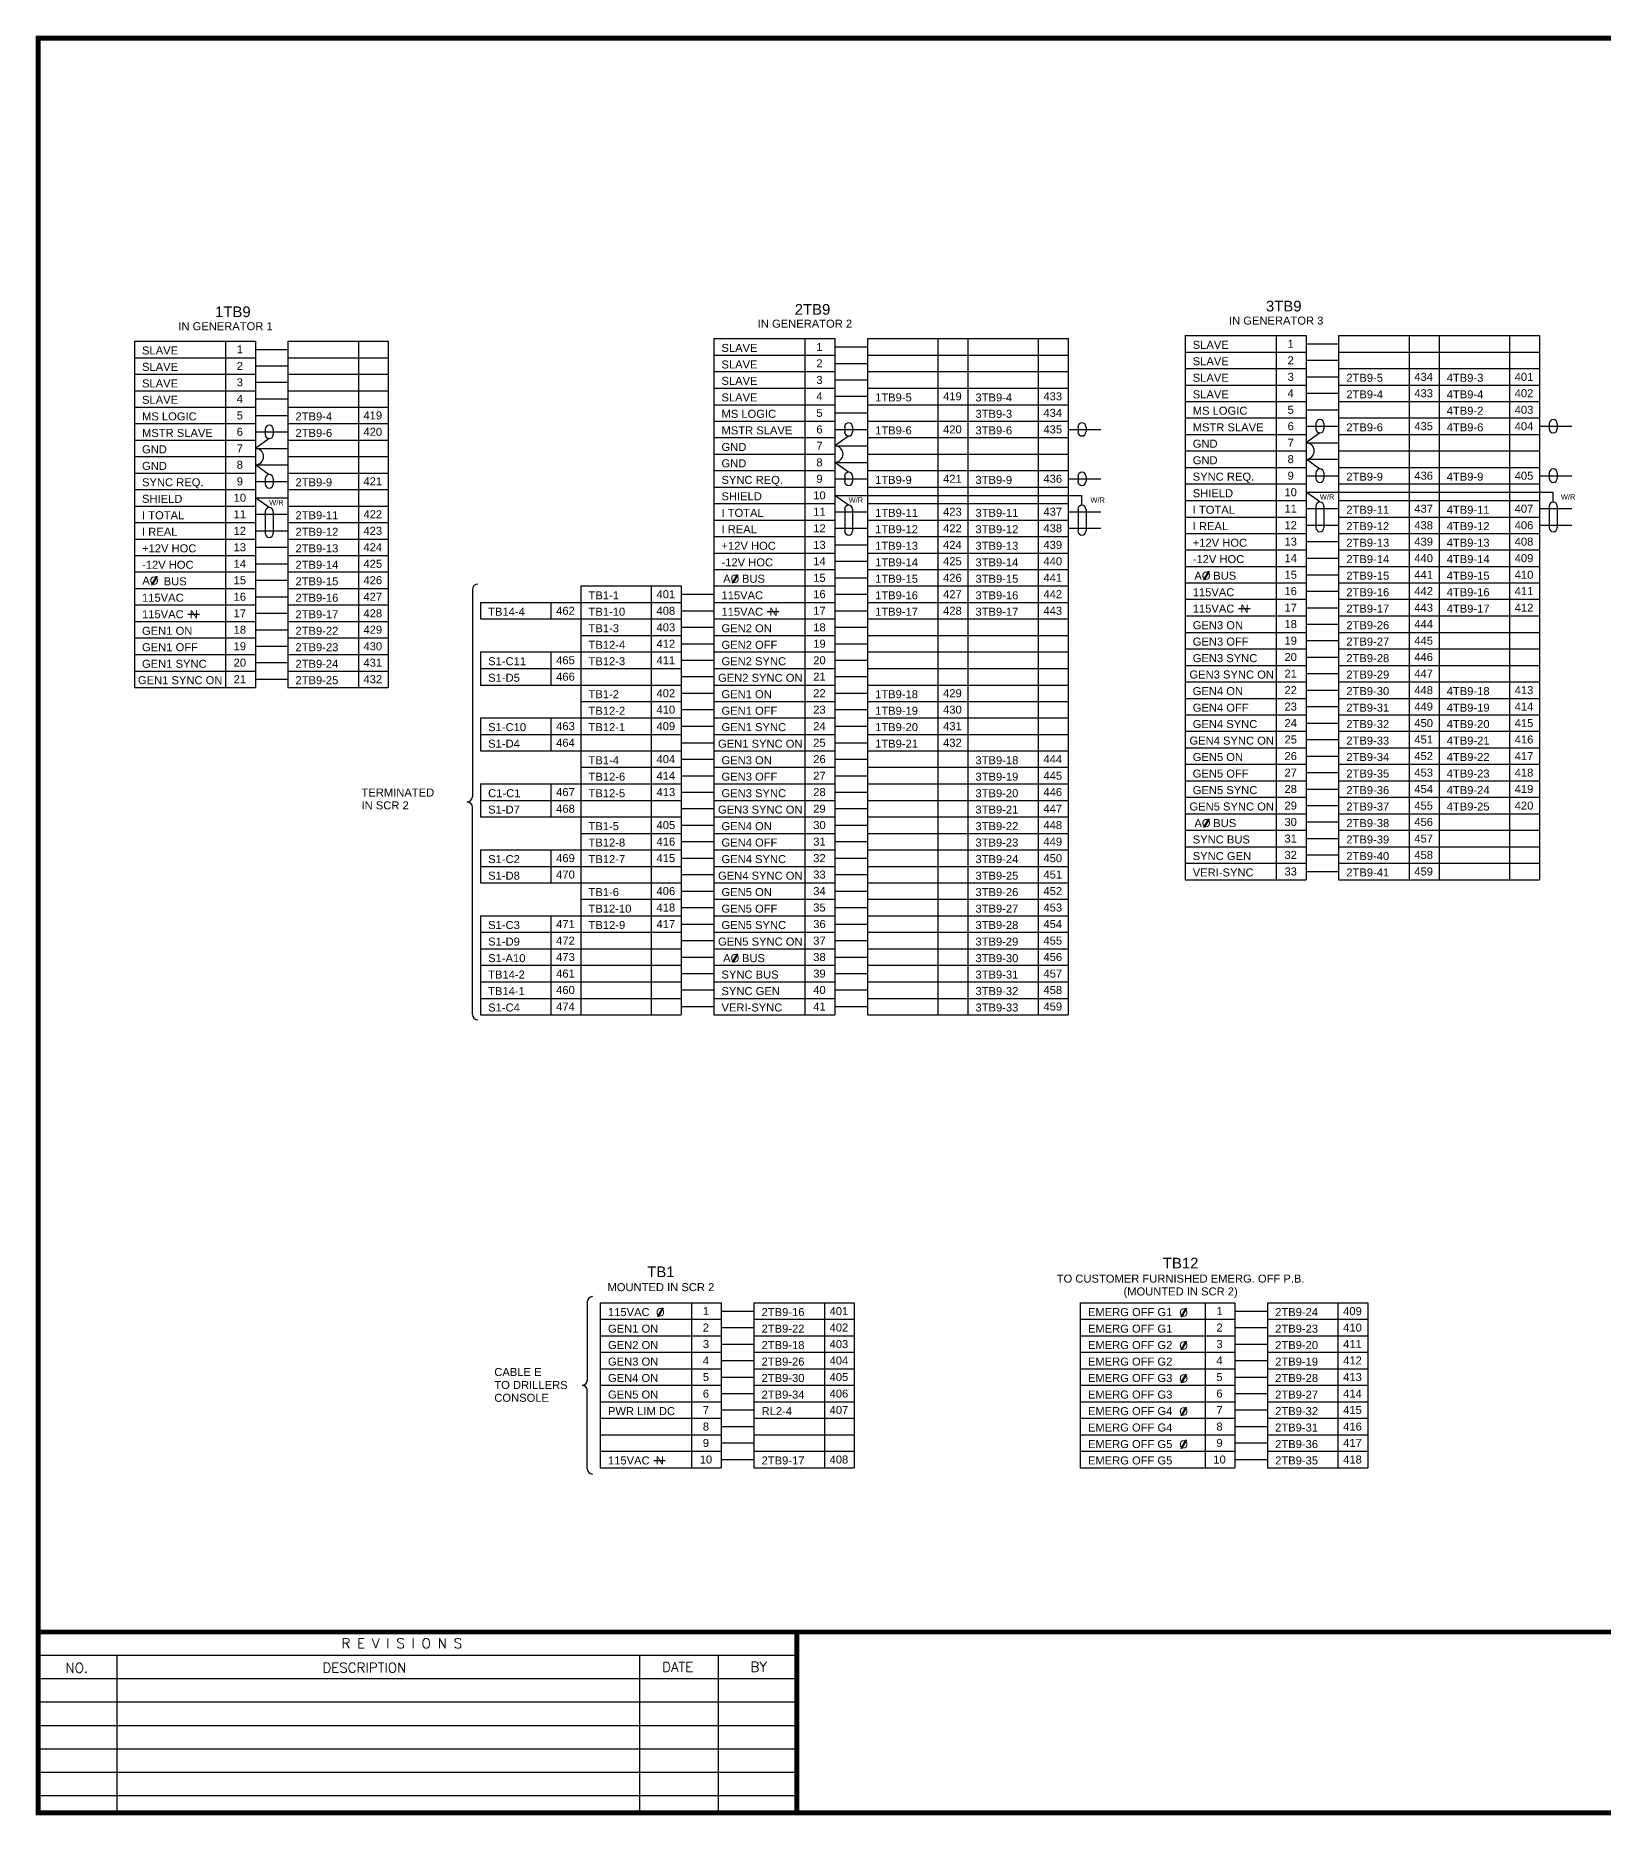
# Model space of a CAD drawing. Extents: x 1.7 to 18.3, y -1.6 to 8.8.
# Drawn here: x 1.66 to 10.85, y -1.62 to 8.8 of the extents above; entities that cross this region are included whole.
import ezdxf
from ezdxf.enums import TextEntityAlignment as Align

# ---------------------------------------------------------------- set-up
doc = ezdxf.new("R2010")
doc.units = 0
doc.header["$MEASUREMENT"] = 0
doc.layers.get('0').update_dxf_attribs({"linetype": 'CONTINUOUS'})
doc.layers.add('DRAWING', color=7, linetype='CONTINUOUS')
doc.styles.add('ROMAND', font='ROMAND.shx')
doc.styles.get("Standard").update_dxf_attribs({"font": 'ARIAL.TTF'})

# ---------------------------------------------------------------- blocks, each defined once
blk = doc.blocks.new('A_phase')
h = blk.add_hatch(color=256)
h.paths.add_polyline_path([(0.1, -0.033), (0.108, -0.033), (0.145, 0.031), (0.137, 0.031)], flags=16)
h.paths.add_polyline_path([(0.01, -0.05), (0.165, -0.05), (0.165, 0.047), (0.01, 0.047)], flags=9)
for p, q in [((0.137, 0.031), (0.1, -0.033)), ((0.145, 0.031), (0.108, -0.033)), ((0.137, 0.031), (0.145, 0.031)), ((0.108, -0.033), (0.1, -0.033))]:
    blk.add_line(p, q)
blk.add_text('AO', height=0.0625).set_placement((0.029, -0.032))
blk = doc.blocks.new('_phase_symbol')
h = blk.add_hatch(color=256)
h.paths.add_polyline_path([(0.018, -0.034), (0.026, -0.034), (0.063, 0.03), (0.055, 0.03)], flags=16)
h.paths.add_polyline_path([(-0.072, -0.05), (0.083, -0.05), (0.083, 0.047), (-0.072, 0.047)], flags=9)
for p, q in [((0.055, 0.03), (0.018, -0.034)), ((0.063, 0.03), (0.026, -0.034)), ((0.055, 0.03), (0.063, 0.03)), ((0.026, -0.034), (0.018, -0.034))]:
    blk.add_line(p, q)
blk.add_text('O', height=0.0625).set_placement((0.007, -0.033))

msp = doc.modelspace()

# ---------------------------------------------------------------- linework, layer by layer
at = {"color": 7}
for p, q in [((1.679, -0.548), (1.679, -1.608)), ((1.679, -0.684), (6.124, -0.684)), ((2.14, -0.684), (2.14, -1.608)), ((5.202, -0.684), (5.202, -1.608)), ((5.663, -0.684), (5.663, -1.608)), ((1.679, -0.821), (6.124, -0.821)), ((1.679, -0.958), (6.124, -0.958)), ((1.679, -1.095), (6.124, -1.095)), ((1.679, -1.232), (6.124, -1.232)), ((1.679, -1.369), (6.124, -1.369)), ((1.679, -1.506), (6.124, -1.506))]:
    msp.add_line(p, q, dxfattribs=at)
at = {"color": 7, "const_width": 0.0288}
msp.add_lwpolyline([(18.311, -1.608), (18.311, 8.787), (1.679, 8.787), (1.679, -1.608)], close=True, dxfattribs=at)
for points in [[(1.679, -0.548), (18.311, -0.548)], [(6.124, -0.548), (6.124, -1.608)]]:
    msp.add_lwpolyline(points, dxfattribs=at)
at = {"layer": 'DRAWING', "color": 7}
for p, q in [((2.243, 7.012), (2.243, 4.984)), ((2.243, 7.012), (2.952, 7.012)), ((2.777, 7.012), (2.777, 4.984)), ((2.952, 7.012), (2.952, 4.984)), ((3.142, 7.012), (3.142, 4.984)), ((3.142, 7.012), (3.731, 7.012)), ((3.556, 7.012), (3.556, 4.984)), ((3.731, 7.012), (3.731, 4.984)), ((5.638, 7.027), (5.638, 3.067)), ((5.638, 7.027), (6.347, 7.027)), ((6.172, 7.027), (6.172, 3.067)), ((6.347, 7.027), (6.347, 3.067)), ((6.538, 7.027), (6.538, 3.067)), ((6.538, 7.027), (7.714, 7.027)), ((6.951, 7.027), (6.951, 3.067)), ((7.126, 7.027), (7.126, 3.067)), ((7.539, 7.027), (7.539, 3.067)), ((7.714, 7.027), (7.714, 3.067)), ((8.399, 7.045), (8.399, 3.858)), ((8.399, 7.045), (9.108, 7.045)), ((8.933, 7.045), (8.933, 3.858)), ((9.108, 7.045), (9.108, 3.858)), ((9.108, 6.997), (9.299, 6.997)), ((9.299, 7.045), (9.299, 3.858)), ((9.299, 7.045), (10.475, 7.045)), ((9.712, 7.045), (9.712, 3.858)), ((9.887, 7.045), (9.887, 3.858)), ((10.3, 7.045), (10.3, 3.858)), ((10.475, 7.045), (10.475, 3.858)), ((2.243, 6.915), (2.952, 6.915)), ((2.952, 6.964), (3.142, 6.964)), ((3.142, 6.915), (3.731, 6.915)), ((5.638, 6.93), (6.347, 6.93)), ((6.347, 6.978), (6.538, 6.978)), ((6.347, 6.882), (6.538, 6.882)), ((6.538, 6.93), (7.714, 6.93)), ((8.399, 6.948), (9.108, 6.948)), ((9.108, 6.9), (9.299, 6.9)), ((9.299, 6.948), (10.475, 6.948)), ((2.243, 6.819), (2.952, 6.819)), ((2.952, 6.867), (3.142, 6.867)), ((3.142, 6.819), (3.731, 6.819)), ((5.638, 6.834), (6.347, 6.834)), ((6.347, 6.785), (6.538, 6.785)), ((6.538, 6.834), (7.714, 6.834)), ((8.399, 6.852), (9.108, 6.852)), ((9.108, 6.803), (9.299, 6.803)), ((9.299, 6.852), (10.475, 6.852)), ((2.243, 6.722), (2.952, 6.722)), ((2.952, 6.771), (3.142, 6.771)), ((2.952, 6.674), (3.142, 6.674)), ((3.142, 6.722), (3.731, 6.722)), ((5.638, 6.737), (6.347, 6.737)), ((6.347, 6.689), (6.538, 6.689)), ((6.538, 6.737), (7.714, 6.737)), ((8.399, 6.755), (9.108, 6.755)), ((9.108, 6.707), (9.299, 6.707)), ((9.299, 6.755), (10.475, 6.755)), ((2.243, 6.626), (2.952, 6.626)), ((2.952, 6.577), (3.142, 6.577)), ((3.142, 6.626), (3.731, 6.626)), ((5.638, 6.64), (6.347, 6.64)), ((6.347, 6.592), (6.538, 6.592)), ((6.538, 6.64), (7.714, 6.64)), ((8.399, 6.659), (9.108, 6.659)), ((9.108, 6.61), (9.299, 6.61)), ((9.299, 6.659), (10.475, 6.659)), ((2.243, 6.529), (2.952, 6.529)), ((2.952, 6.481), (3.142, 6.481)), ((3.009, 6.496), (3.009, 6.465)), ((3.056, 6.496), (3.056, 6.465)), ((3.142, 6.529), (3.731, 6.529)), ((5.638, 6.544), (6.347, 6.544)), ((6.347, 6.495), (6.538, 6.495)), ((6.405, 6.511), (6.405, 6.48)), ((6.451, 6.511), (6.451, 6.48)), ((6.538, 6.544), (7.714, 6.544)), ((7.714, 6.495), (7.905, 6.495)), ((7.772, 6.511), (7.772, 6.48)), ((7.819, 6.511), (7.819, 6.48)), ((8.399, 6.562), (9.108, 6.562)), ((8.399, 6.465), (9.108, 6.465)), ((9.108, 6.514), (9.299, 6.514)), ((9.189, 6.475), (9.108, 6.417)), ((9.166, 6.529), (9.166, 6.498)), ((9.213, 6.529), (9.213, 6.498)), ((9.299, 6.562), (10.475, 6.562)), ((9.299, 6.465), (10.475, 6.465)), ((10.475, 6.514), (10.666, 6.514)), ((10.533, 6.529), (10.533, 6.498)), ((10.58, 6.529), (10.58, 6.498)), ((2.243, 6.433), (2.952, 6.433)), ((3.033, 6.442), (2.952, 6.384)), ((2.952, 6.384), (3.142, 6.384)), ((3.142, 6.433), (3.731, 6.433)), ((5.638, 6.447), (6.347, 6.447)), ((6.428, 6.456), (6.347, 6.399)), ((6.347, 6.399), (6.538, 6.399)), ((6.538, 6.447), (7.714, 6.447)), ((8.399, 6.369), (9.108, 6.369)), ((9.108, 6.417), (9.299, 6.417)), ((9.299, 6.369), (10.475, 6.369)), ((2.243, 6.336), (2.952, 6.336)), ((2.952, 6.288), (3.142, 6.288)), ((3.033, 6.23), (2.952, 6.288)), ((3.142, 6.336), (3.731, 6.336)), ((5.638, 6.351), (6.347, 6.351)), ((6.347, 6.302), (6.538, 6.302)), ((6.428, 6.245), (6.347, 6.302)), ((6.538, 6.351), (7.714, 6.351)), ((8.399, 6.272), (9.108, 6.272)), ((9.108, 6.321), (9.299, 6.321)), ((9.189, 6.263), (9.108, 6.321)), ((9.299, 6.272), (10.475, 6.272)), ((2.243, 6.239), (2.952, 6.239)), ((2.952, 6.191), (3.142, 6.191)), ((3.009, 6.207), (3.009, 6.175)), ((3.056, 6.207), (3.056, 6.175)), ((3.142, 6.239), (3.731, 6.239)), ((5.638, 6.254), (6.347, 6.254)), ((5.638, 6.157), (6.347, 6.157)), ((6.347, 6.206), (6.538, 6.206)), ((6.405, 6.221), (6.405, 6.19)), ((6.451, 6.221), (6.451, 6.19)), ((6.538, 6.254), (7.714, 6.254)), ((6.538, 6.157), (7.714, 6.157)), ((7.714, 6.206), (7.905, 6.206)), ((7.772, 6.221), (7.772, 6.19)), ((7.819, 6.221), (7.819, 6.19)), ((8.399, 6.176), (9.108, 6.176)), ((9.108, 6.224), (9.299, 6.224)), ((9.166, 6.24), (9.166, 6.208)), ((9.213, 6.24), (9.213, 6.208)), ((9.299, 6.176), (10.475, 6.176)), ((10.475, 6.224), (10.666, 6.224)), ((10.533, 6.24), (10.533, 6.208)), ((10.58, 6.24), (10.58, 6.208)), ((2.243, 6.143), (2.952, 6.143)), ((2.243, 6.046), (2.952, 6.046)), ((2.952, 6.095), (3.142, 6.095)), ((3.033, 6.037), (2.952, 6.095)), ((3.142, 6.143), (3.731, 6.143)), ((3.142, 6.046), (3.731, 6.046)), ((5.638, 6.061), (6.347, 6.061)), ((6.428, 6.052), (6.347, 6.109)), ((6.347, 6.109), (7.795, 6.109)), ((6.538, 6.061), (7.714, 6.061)), ((7.795, 6.052), (7.795, 6.109)), ((8.399, 6.079), (9.108, 6.079)), ((9.189, 6.07), (9.108, 6.127)), ((9.108, 6.127), (10.556, 6.127)), ((9.166, 6.046), (9.166, 5.919)), ((9.213, 6.046), (9.213, 5.919)), ((9.299, 6.079), (10.475, 6.079)), ((10.533, 6.046), (10.533, 5.919)), ((10.556, 6.07), (10.556, 6.127)), ((10.58, 6.046), (10.58, 5.919)), ((2.243, 5.95), (2.952, 5.95)), ((2.952, 5.998), (3.142, 5.998)), ((3.009, 6.014), (3.009, 5.886)), ((3.056, 6.014), (3.056, 5.886)), ((3.142, 5.95), (3.731, 5.95)), ((5.638, 5.964), (6.347, 5.964)), ((6.347, 6.013), (6.538, 6.013)), ((6.405, 6.028), (6.405, 5.9)), ((6.451, 6.028), (6.451, 5.9)), ((6.538, 5.964), (7.714, 5.964)), ((7.714, 6.013), (7.905, 6.013)), ((7.772, 6.028), (7.772, 5.9)), ((7.819, 6.028), (7.819, 5.9)), ((8.399, 5.982), (9.108, 5.982)), ((9.108, 6.031), (9.299, 6.031)), ((9.299, 5.982), (10.475, 5.982)), ((10.475, 6.031), (10.666, 6.031)), ((2.243, 5.853), (2.952, 5.853)), ((2.952, 5.901), (3.142, 5.901)), ((3.142, 5.853), (3.731, 5.853)), ((5.638, 5.868), (6.347, 5.868)), ((6.347, 5.916), (6.538, 5.916)), ((6.538, 5.868), (7.714, 5.868)), ((7.714, 5.916), (7.905, 5.916)), ((8.399, 5.886), (9.108, 5.886)), ((9.108, 5.934), (9.299, 5.934)), ((9.108, 5.838), (9.299, 5.838)), ((9.299, 5.886), (10.475, 5.886)), ((10.475, 5.934), (10.666, 5.934)), ((2.243, 5.756), (2.952, 5.756)), ((2.952, 5.805), (3.142, 5.805)), ((3.142, 5.756), (3.731, 5.756)), ((5.638, 5.771), (6.347, 5.771)), ((6.347, 5.819), (6.538, 5.819)), ((6.538, 5.771), (7.714, 5.771)), ((8.399, 5.789), (9.108, 5.789)), ((9.108, 5.741), (9.299, 5.741)), ((9.299, 5.789), (10.475, 5.789)), ((2.243, 5.66), (2.952, 5.66)), ((2.952, 5.708), (3.142, 5.708)), ((3.142, 5.66), (3.731, 5.66)), ((5.638, 5.675), (6.347, 5.675)), ((6.347, 5.723), (6.538, 5.723)), ((6.538, 5.675), (7.714, 5.675)), ((8.399, 5.693), (9.108, 5.693)), ((9.108, 5.644), (9.299, 5.644)), ((9.299, 5.693), (10.475, 5.693)), ((2.243, 5.563), (2.952, 5.563)), ((2.952, 5.612), (3.142, 5.612)), ((3.142, 5.563), (3.731, 5.563)), ((4.224, 5.558), (4.224, 4.345)), ((4.859, 5.578), (5.447, 5.578)), ((4.859, 5.578), (4.859, 3.067)), ((5.272, 5.578), (5.272, 3.067)), ((5.447, 5.578), (5.447, 3.067)), ((5.447, 5.53), (5.638, 5.53)), ((5.638, 5.578), (6.347, 5.578)), ((6.347, 5.626), (6.538, 5.626)), ((6.347, 5.53), (6.538, 5.53)), ((6.538, 5.578), (7.714, 5.578)), ((8.399, 5.596), (9.108, 5.596)), ((9.108, 5.548), (9.299, 5.548)), ((9.299, 5.596), (10.475, 5.596)), ((2.243, 5.467), (2.952, 5.467)), ((2.952, 5.515), (3.142, 5.515)), ((3.142, 5.467), (3.731, 5.467)), ((4.255, 5.502), (4.255, 5.502)), ((4.271, 5.481), (5.447, 5.481)), ((4.271, 5.481), (4.271, 5.385)), ((4.684, 5.481), (4.684, 5.385)), ((5.447, 5.433), (5.638, 5.433)), ((5.638, 5.481), (6.347, 5.481)), ((5.951, 5.428), (6.019, 5.428)), ((6.347, 5.433), (6.538, 5.433)), ((6.538, 5.481), (7.714, 5.481)), ((8.399, 5.5), (9.108, 5.5)), ((8.712, 5.446), (8.78, 5.446)), ((9.108, 5.451), (9.299, 5.451)), ((9.299, 5.5), (10.475, 5.5)), ((2.243, 5.37), (2.952, 5.37)), ((2.556, 5.413), (2.624, 5.413)), ((2.952, 5.418), (3.142, 5.418)), ((2.952, 5.322), (3.142, 5.322)), ((3.142, 5.37), (3.731, 5.37)), ((4.271, 5.385), (5.447, 5.385)), ((5.447, 5.336), (5.638, 5.336)), ((5.638, 5.385), (6.347, 5.385)), ((6.347, 5.336), (6.538, 5.336)), ((6.538, 5.385), (7.714, 5.385)), ((8.399, 5.403), (9.108, 5.403)), ((9.108, 5.355), (9.299, 5.355)), ((9.299, 5.403), (10.475, 5.403)), ((2.243, 5.274), (2.952, 5.274)), ((2.952, 5.225), (3.142, 5.225)), ((3.142, 5.274), (3.731, 5.274)), ((4.859, 5.288), (5.447, 5.288)), ((5.447, 5.24), (5.638, 5.24)), ((5.638, 5.288), (6.347, 5.288)), ((6.347, 5.24), (6.538, 5.24)), ((6.538, 5.288), (7.714, 5.288)), ((8.399, 5.306), (9.108, 5.306)), ((9.108, 5.258), (9.299, 5.258)), ((9.299, 5.306), (10.475, 5.306)), ((2.243, 5.177), (2.952, 5.177)), ((2.952, 5.129), (3.142, 5.129)), ((3.142, 5.177), (3.731, 5.177)), ((4.271, 5.192), (5.447, 5.192)), ((4.271, 5.192), (4.271, 4.998)), ((4.684, 5.192), (4.684, 4.998)), ((5.447, 5.143), (5.638, 5.143)), ((5.638, 5.192), (6.347, 5.192)), ((6.347, 5.143), (6.538, 5.143)), ((6.538, 5.192), (7.714, 5.192)), ((8.399, 5.21), (9.108, 5.21)), ((8.399, 5.113), (9.108, 5.113)), ((9.108, 5.162), (9.299, 5.162)), ((9.299, 5.21), (10.475, 5.21)), ((9.299, 5.113), (10.475, 5.113)), ((2.243, 5.08), (2.952, 5.08)), ((2.952, 5.032), (3.142, 5.032)), ((3.142, 5.08), (3.731, 5.08)), ((4.271, 5.095), (5.447, 5.095)), ((5.447, 5.047), (5.638, 5.047)), ((5.638, 5.095), (6.347, 5.095)), ((6.347, 5.047), (6.538, 5.047)), ((6.538, 5.095), (7.714, 5.095)), ((8.399, 5.017), (9.108, 5.017)), ((9.108, 5.065), (9.299, 5.065)), ((9.299, 5.017), (10.475, 5.017)), ((2.243, 4.984), (2.952, 4.984)), ((3.142, 4.984), (3.731, 4.984)), ((4.271, 4.998), (5.447, 4.998)), ((4.859, 4.902), (5.447, 4.902)), ((5.447, 4.95), (5.638, 4.95)), ((5.638, 4.998), (6.347, 4.998)), ((5.638, 4.902), (6.347, 4.902)), ((6.347, 4.95), (6.538, 4.95)), ((6.538, 4.998), (7.714, 4.998)), ((6.538, 4.902), (7.714, 4.902)), ((8.399, 4.92), (9.108, 4.92)), ((9.108, 4.968), (9.299, 4.968)), ((9.299, 4.92), (10.475, 4.92)), ((4.271, 4.805), (5.447, 4.805)), ((4.271, 4.805), (4.271, 4.612)), ((4.684, 4.805), (4.684, 4.612)), ((5.447, 4.854), (5.638, 4.854)), ((5.638, 4.805), (6.347, 4.805)), ((6.347, 4.854), (6.538, 4.854)), ((6.538, 4.805), (7.714, 4.805)), ((8.399, 4.824), (9.108, 4.824)), ((9.108, 4.872), (9.299, 4.872)), ((9.299, 4.824), (10.475, 4.824)), ((4.271, 4.709), (5.447, 4.709)), ((5.447, 4.757), (5.638, 4.757)), ((5.638, 4.709), (6.347, 4.709)), ((6.347, 4.757), (6.538, 4.757)), ((6.538, 4.709), (7.714, 4.709)), ((8.399, 4.727), (9.108, 4.727)), ((9.108, 4.775), (9.299, 4.775)), ((9.299, 4.727), (10.475, 4.727)), ((4.271, 4.612), (5.447, 4.612)), ((5.447, 4.66), (5.638, 4.66)), ((5.638, 4.612), (6.347, 4.612)), ((6.347, 4.66), (6.538, 4.66)), ((6.538, 4.612), (7.714, 4.612)), ((8.399, 4.63), (9.108, 4.63)), ((9.108, 4.679), (9.299, 4.679)), ((9.299, 4.63), (10.475, 4.63)), ((4.859, 4.516), (5.447, 4.516)), ((5.447, 4.564), (5.638, 4.564)), ((5.638, 4.516), (6.347, 4.516)), ((6.347, 4.564), (6.538, 4.564)), ((6.538, 4.516), (7.714, 4.516)), ((8.399, 4.534), (9.108, 4.534)), ((9.108, 4.582), (9.299, 4.582)), ((9.108, 4.485), (9.299, 4.485)), ((9.299, 4.534), (10.475, 4.534)), ((4.271, 4.419), (5.447, 4.419)), ((4.271, 4.419), (4.271, 4.226)), ((4.684, 4.419), (4.684, 4.226)), ((5.447, 4.467), (5.638, 4.467)), ((5.638, 4.419), (6.347, 4.419)), ((6.347, 4.467), (6.538, 4.467)), ((6.538, 4.419), (7.714, 4.419)), ((8.399, 4.437), (9.108, 4.437)), ((9.108, 4.389), (9.299, 4.389)), ((9.299, 4.437), (10.475, 4.437)), ((4.193, 4.313), (4.193, 4.313)), ((4.193, 4.313), (4.193, 4.313)), ((4.224, 3.068), (4.224, 4.282)), ((4.271, 4.322), (5.447, 4.322)), ((5.447, 4.371), (5.638, 4.371)), ((5.447, 4.274), (5.638, 4.274)), ((5.638, 4.322), (6.347, 4.322)), ((6.347, 4.371), (6.538, 4.371)), ((6.347, 4.274), (6.538, 4.274)), ((6.538, 4.322), (7.714, 4.322)), ((8.399, 4.341), (9.108, 4.341)), ((9.108, 4.292), (9.299, 4.292)), ((9.299, 4.341), (10.475, 4.341)), ((4.271, 4.226), (5.447, 4.226)), ((5.447, 4.178), (5.638, 4.178)), ((5.638, 4.226), (6.347, 4.226)), ((6.347, 4.178), (6.538, 4.178)), ((6.538, 4.226), (7.714, 4.226)), ((8.399, 4.244), (9.108, 4.244)), ((9.108, 4.196), (9.299, 4.196)), ((9.299, 4.244), (10.475, 4.244)), ((4.859, 4.129), (5.447, 4.129)), ((5.447, 4.081), (5.638, 4.081)), ((5.638, 4.129), (6.347, 4.129)), ((6.347, 4.081), (6.538, 4.081)), ((6.538, 4.129), (7.714, 4.129)), ((8.399, 4.147), (9.108, 4.147)), ((9.108, 4.099), (9.299, 4.099)), ((9.299, 4.147), (10.475, 4.147)), ((4.271, 4.033), (5.447, 4.033)), ((4.271, 4.033), (4.271, 3.839)), ((4.684, 4.033), (4.684, 3.839)), ((5.447, 3.984), (5.638, 3.984)), ((5.638, 4.033), (6.347, 4.033)), ((6.347, 3.984), (6.538, 3.984)), ((6.538, 4.033), (7.714, 4.033)), ((8.399, 4.051), (9.108, 4.051)), ((9.108, 4.003), (9.299, 4.003)), ((9.299, 4.051), (10.475, 4.051)), ((4.271, 3.936), (5.447, 3.936)), ((5.447, 3.888), (5.638, 3.888)), ((5.638, 3.936), (6.347, 3.936)), ((6.347, 3.888), (6.538, 3.888)), ((6.538, 3.936), (7.714, 3.936)), ((8.399, 3.954), (9.108, 3.954)), ((8.399, 3.858), (9.108, 3.858)), ((9.108, 3.906), (9.299, 3.906)), ((9.299, 3.954), (10.475, 3.954)), ((9.299, 3.858), (10.475, 3.858)), ((4.271, 3.839), (5.447, 3.839)), ((5.447, 3.791), (5.638, 3.791)), ((5.638, 3.839), (6.347, 3.839)), ((6.347, 3.791), (6.538, 3.791)), ((6.538, 3.839), (7.714, 3.839)), ((4.859, 3.743), (5.447, 3.743)), ((5.447, 3.695), (5.638, 3.695)), ((5.638, 3.743), (6.347, 3.743)), ((6.347, 3.695), (6.538, 3.695)), ((6.538, 3.743), (7.714, 3.743)), ((4.271, 3.646), (5.447, 3.646)), ((4.271, 3.646), (4.271, 3.067)), ((4.271, 3.55), (5.447, 3.55)), ((4.684, 3.646), (4.684, 3.067)), ((5.447, 3.598), (5.638, 3.598)), ((5.638, 3.646), (6.347, 3.646)), ((5.638, 3.55), (6.347, 3.55)), ((6.347, 3.598), (6.538, 3.598)), ((6.538, 3.646), (7.714, 3.646)), ((6.538, 3.55), (7.714, 3.55)), ((4.271, 3.453), (5.447, 3.453)), ((5.447, 3.501), (5.638, 3.501)), ((5.638, 3.453), (6.347, 3.453)), ((6.347, 3.501), (6.538, 3.501)), ((6.538, 3.453), (7.714, 3.453)), ((4.271, 3.357), (5.447, 3.357)), ((5.447, 3.405), (5.638, 3.405)), ((5.638, 3.357), (6.347, 3.357)), ((6.347, 3.405), (6.538, 3.405)), ((6.538, 3.357), (7.714, 3.357)), ((4.271, 3.26), (5.447, 3.26)), ((5.447, 3.308), (5.638, 3.308)), ((5.638, 3.26), (6.347, 3.26)), ((6.347, 3.308), (6.538, 3.308)), ((6.538, 3.26), (7.714, 3.26)), ((4.271, 3.163), (5.447, 3.163)), ((5.447, 3.212), (5.638, 3.212)), ((5.638, 3.163), (6.347, 3.163)), ((6.347, 3.212), (6.538, 3.212)), ((6.538, 3.163), (7.714, 3.163)), ((4.271, 3.067), (5.447, 3.067)), ((5.447, 3.115), (5.638, 3.115)), ((5.638, 3.067), (6.347, 3.067)), ((6.347, 3.115), (6.538, 3.115)), ((6.538, 3.067), (7.714, 3.067)), ((4.897, 1.385), (4.897, 0.928)), ((4.928, 1.417), (4.928, 1.417)), ((4.973, 1.38), (4.973, 0.414)), ((4.973, 1.38), (5.682, 1.38)), ((5.507, 1.38), (5.507, 0.414)), ((5.682, 1.38), (5.682, 0.414)), ((5.873, 1.38), (6.461, 1.38)), ((5.873, 1.38), (5.873, 0.414)), ((6.286, 1.38), (6.286, 0.414)), ((6.461, 1.38), (6.461, 0.414)), ((7.785, 1.38), (7.785, 0.414)), ((7.785, 1.38), (8.691, 1.38)), ((8.516, 1.38), (8.516, 0.414)), ((8.691, 1.38), (8.691, 0.414)), ((8.882, 1.38), (8.882, 0.414)), ((8.882, 1.38), (9.47, 1.38)), ((9.295, 1.38), (9.295, 0.414)), ((9.47, 1.38), (9.47, 0.414)), ((4.973, 1.283), (5.682, 1.283)), ((5.682, 1.331), (5.873, 1.331)), ((5.873, 1.283), (6.461, 1.283)), ((7.785, 1.283), (8.691, 1.283)), ((8.691, 1.331), (8.882, 1.331)), ((8.882, 1.283), (9.47, 1.283)), ((4.973, 1.186), (5.682, 1.186)), ((5.682, 1.235), (5.873, 1.235)), ((5.873, 1.186), (6.461, 1.186)), ((7.785, 1.186), (8.691, 1.186)), ((8.691, 1.235), (8.882, 1.235)), ((8.882, 1.186), (9.47, 1.186)), ((4.973, 1.09), (5.682, 1.09)), ((5.682, 1.138), (5.873, 1.138)), ((5.873, 1.09), (6.461, 1.09)), ((7.785, 1.09), (8.691, 1.09)), ((8.691, 1.138), (8.882, 1.138)), ((8.882, 1.09), (9.47, 1.09)), ((4.973, 0.993), (5.682, 0.993)), ((5.682, 1.042), (5.873, 1.042)), ((5.682, 0.945), (5.873, 0.945)), ((5.873, 0.993), (6.461, 0.993)), ((7.785, 0.993), (8.691, 0.993)), ((8.691, 1.042), (8.882, 1.042)), ((8.691, 0.945), (8.882, 0.945)), ((8.882, 0.993), (9.47, 0.993)), ((4.866, 0.897), (4.866, 0.897)), ((4.866, 0.897), (4.866, 0.897)), ((4.897, 0.408), (4.897, 0.865)), ((4.973, 0.897), (5.682, 0.897)), ((5.682, 0.848), (5.873, 0.848)), ((5.873, 0.897), (6.461, 0.897)), ((7.785, 0.897), (8.691, 0.897)), ((8.691, 0.848), (8.882, 0.848)), ((8.882, 0.897), (9.47, 0.897)), ((4.973, 0.8), (5.682, 0.8)), ((5.682, 0.752), (5.873, 0.752)), ((5.873, 0.8), (6.461, 0.8)), ((7.785, 0.8), (8.691, 0.8)), ((8.691, 0.752), (8.882, 0.752)), ((8.882, 0.8), (9.47, 0.8)), ((4.973, 0.704), (5.682, 0.704)), ((5.682, 0.655), (5.873, 0.655)), ((5.873, 0.704), (6.461, 0.704)), ((7.785, 0.704), (8.691, 0.704)), ((8.691, 0.655), (8.882, 0.655)), ((8.882, 0.704), (9.47, 0.704)), ((4.973, 0.607), (5.682, 0.607)), ((5.682, 0.559), (5.873, 0.559)), ((5.873, 0.607), (6.461, 0.607)), ((7.785, 0.607), (8.691, 0.607)), ((8.691, 0.559), (8.882, 0.559)), ((8.882, 0.607), (9.47, 0.607)), ((4.973, 0.51), (5.682, 0.51)), ((5.286, 0.457), (5.354, 0.457)), ((5.682, 0.462), (5.873, 0.462)), ((5.873, 0.51), (6.461, 0.51)), ((7.785, 0.51), (8.691, 0.51)), ((8.691, 0.462), (8.882, 0.462)), ((8.882, 0.51), (9.47, 0.51)), ((4.928, 0.377), (4.928, 0.377)), ((4.973, 0.414), (5.682, 0.414)), ((5.873, 0.414), (6.461, 0.414)), ((7.785, 0.414), (8.691, 0.414)), ((8.882, 0.414), (9.47, 0.414))]:
    msp.add_line(p, q, dxfattribs=at)
for centre, radius, start, end in [((3.033, 6.496), 0.0234, 0, 180), ((3.033, 6.465), 0.0234, 180, 0), ((6.428, 6.511), 0.0234, 0, 180), ((6.428, 6.48), 0.0234, 180, 0), ((7.795, 6.511), 0.0234, 0, 180), ((7.795, 6.48), 0.0234, 180, 0), ((9.189, 6.529), 0.0234, 0, 180), ((9.189, 6.498), 0.0234, 180, 0), ((10.556, 6.529), 0.0234, 0, 180), ((10.556, 6.498), 0.0234, 180, 0), ((2.952, 6.336), 0.0483, 270, 90), ((6.347, 6.351), 0.0483, 270, 90), ((9.108, 6.369), 0.0483, 270, 90), ((9.189, 6.24), 0.0234, 0, 180), ((10.556, 6.24), 0.0234, 0, 180), ((3.033, 6.207), 0.0234, 0, 180), ((3.033, 6.175), 0.0234, 180, 0), ((6.428, 6.221), 0.0234, 0, 180), ((6.428, 6.19), 0.0234, 180, 0), ((7.795, 6.221), 0.0234, 0, 180), ((7.795, 6.19), 0.0234, 180, 0), ((9.189, 6.208), 0.0234, 180, 0), ((10.556, 6.208), 0.0234, 180, 0), ((6.428, 6.028), 0.0234, 0, 180), ((7.795, 6.028), 0.0234, 0, 180), ((9.189, 6.046), 0.0234, 0, 180), ((10.556, 6.046), 0.0234, 0, 180), ((3.033, 6.014), 0.0234, 0, 180), ((3.033, 5.886), 0.0234, 180, 0), ((6.428, 5.9), 0.0234, 180, 0), ((7.795, 5.9), 0.0234, 180, 0), ((9.189, 5.919), 0.0234, 180, 0), ((10.556, 5.919), 0.0234, 180, 0), ((4.255, 5.558), 0.0312, 90, 180), ((4.193, 4.345), 0.0312, 270, 360), ((4.193, 4.282), 0.0312, 0, 90), ((4.255, 3.068), 0.0312, 180, 270), ((4.928, 1.385), 0.0312, 90, 180), ((4.866, 0.928), 0.0312, 270, 0), ((4.866, 0.865), 0.0312, 360, 90), ((4.928, 0.408), 0.0312, 180, 270)]:
    msp.add_arc(centre, radius, start, end, dxfattribs=at)

# ---------------------------------------------------------------- block references
at = {"layer": 'DRAWING', "color": 7, "xscale": 0.75, "yscale": 0.75, "zscale": 0.75}
for name, p in [('A_phase', (2.268, 5.61)), ('A_phase', (5.671, 5.621)), ('A_phase', (8.432, 5.639)), ('A_phase', (8.432, 4.19)), ('A_phase', (5.671, 3.399)), ('_phase_symbol', (5.294, 1.326)), ('_phase_symbol', (8.36, 1.324)), ('_phase_symbol', (8.36, 1.131)), ('_phase_symbol', (8.36, 0.938)), ('_phase_symbol', (8.36, 0.745)), ('_phase_symbol', (8.36, 0.552))]:
    msp.add_blockref(name, p, dxfattribs=at)

# ---------------------------------------------------------------- texts
at = {"color": 7, "style": 'ROMAND'}
for s, height, p in [('R E V I S I O N S', 0.05763, (3.457, -0.643)), ('NO.', 0.0576, (1.839, -0.787)), ('DESCRIPTION', 0.05763, (3.345, -0.786)), ('DATE', 0.0576, (5.335, -0.782)), ('BY', 0.0576, (5.853, -0.781))]:
    msp.add_text(s, height=height, dxfattribs=at).set_placement(p)
at = {"layer": 'DRAWING', "color": 7}
for s, height, p in [('1TB9', 0.0625, (2.716, 7.153)), ('2TB9', 0.0625, (6.112, 7.167)), ('3TB9', 0.0625, (8.873, 7.186)), ('SLAVE', 0.0469, (5.683, 6.949)), ('SLAVE', 0.0469, (8.444, 6.967)), ('SLAVE', 0.0469, (2.288, 6.934)), ('SLAVE', 0.0469, (2.288, 6.838)), ('SLAVE', 0.0469, (5.683, 6.852)), ('SLAVE', 0.0469, (8.444, 6.871)), ('SLAVE', 0.0469, (2.288, 6.741)), ('SLAVE', 0.0469, (5.683, 6.756)), ('SLAVE', 0.0469, (8.444, 6.774)), ('2TB9-5', 0.0469, (9.344, 6.774)), ('4TB9-3', 0.0469, (9.932, 6.774)), ('SLAVE', 0.0469, (2.288, 6.645)), ('SLAVE', 0.0469, (5.683, 6.659)), ('1TB9-5', 0.0469, (6.583, 6.659)), ('3TB9-4', 0.0469, (7.171, 6.659)), ('SLAVE', 0.0469, (8.444, 6.677)), ('2TB9-4', 0.0469, (9.344, 6.677)), ('4TB9-4', 0.0469, (9.932, 6.677)), ('MS LOGIC', 0.0469, (2.288, 6.548)), ('2TB9-4', 0.0469, (3.187, 6.548)), ('MS LOGIC', 0.0469, (5.683, 6.563)), ('3TB9-3', 0.0469, (7.171, 6.563)), ('MS LOGIC', 0.0469, (8.444, 6.581)), ('4TB9-2', 0.0469, (9.932, 6.581)), ('MSTR SLAVE', 0.0469, (2.288, 6.451)), ('2TB9-6', 0.0469, (3.187, 6.451)), ('MSTR SLAVE', 0.0469, (5.683, 6.466)), ('1TB9-6', 0.0469, (6.583, 6.466)), ('3TB9-6', 0.0469, (7.171, 6.466)), ('MSTR SLAVE', 0.0469, (8.444, 6.484)), ('2TB9-6', 0.0469, (9.344, 6.484)), ('4TB9-6', 0.0469, (9.932, 6.484)), ('GND', 0.0469, (2.288, 6.355)), ('GND', 0.0469, (5.683, 6.369)), ('GND', 0.0469, (8.444, 6.388)), ('GND', 0.0469, (2.288, 6.258)), ('GND', 0.0469, (5.683, 6.273)), ('GND', 0.0469, (8.444, 6.291)), ('SYNC REQ.', 0.0469, (2.288, 6.162)), ('2TB9-9', 0.0469, (3.187, 6.162)), ('SYNC REQ.', 0.0469, (5.683, 6.176)), ('1TB9-9', 0.0469, (6.583, 6.176)), ('3TB9-9', 0.0469, (7.171, 6.176)), ('SYNC REQ.', 0.0469, (8.444, 6.195)), ('2TB9-9', 0.0469, (9.344, 6.195)), ('4TB9-9', 0.0469, (9.932, 6.195)), ('SHIELD', 0.0469, (2.288, 6.065)), ('W/R', 0.0312, (3.033, 6.051)), ('SHIELD', 0.0469, (5.683, 6.08)), ('W/R', 0.0312, (6.428, 6.066)), ('W/R', 0.0312, (7.845, 6.066)), ('SHIELD', 0.0469, (8.444, 6.098)), ('I TOTAL', 0.0469, (8.444, 6.001)), ('W/R', 0.0312, (9.189, 6.084)), ('2TB9-11', 0.0469, (9.344, 6.001)), ('4TB9-11', 0.0469, (9.932, 6.001)), ('W/R', 0.0312, (10.601, 6.084)), ('I TOTAL', 0.0469, (2.288, 5.969)), ('2TB9-11', 0.0469, (3.187, 5.969)), ('I TOTAL', 0.0469, (5.683, 5.983)), ('1TB9-11', 0.0469, (6.583, 5.983)), ('3TB9-11', 0.0469, (7.171, 5.983)), ('I REAL', 0.0469, (8.444, 5.905)), ('2TB9-12', 0.0469, (9.344, 5.905)), ('4TB9-12', 0.0469, (9.932, 5.905)), ('I REAL', 0.0469, (2.288, 5.872)), ('2TB9-12', 0.0469, (3.187, 5.872)), ('+12V HOC', 0.0469, (5.683, 5.79)), ('I REAL', 0.0469, (5.683, 5.887)), ('1TB9-12', 0.0469, (6.583, 5.887)), ('1TB9-13', 0.0469, (6.583, 5.79)), ('3TB9-12', 0.0469, (7.171, 5.887)), ('3TB9-13', 0.0469, (7.171, 5.79)), ('+12V HOC', 0.0469, (8.444, 5.808)), ('2TB9-13', 0.0469, (9.344, 5.808)), ('4TB9-13', 0.0469, (9.932, 5.808)), ('+12V HOC', 0.0469, (2.288, 5.775)), ('2TB9-13', 0.0469, (3.187, 5.775)), ('-12V HOC', 0.0469, (5.683, 5.693)), ('1TB9-14', 0.0469, (6.583, 5.693)), ('3TB9-14', 0.0469, (7.171, 5.693)), ('-12V HOC', 0.0469, (8.444, 5.712)), ('2TB9-14', 0.0469, (9.344, 5.712)), ('4TB9-14', 0.0469, (9.932, 5.712)), ('-12V HOC', 0.0469, (2.288, 5.679)), ('BUS', 0.0469, (2.415, 5.582)), ('2TB9-14', 0.0469, (3.187, 5.679)), ('2TB9-15', 0.0469, (3.187, 5.582)), ('BUS', 0.0469, (5.803, 5.597)), ('1TB9-15', 0.0469, (6.583, 5.597)), ('3TB9-15', 0.0469, (7.171, 5.597)), ('BUS', 0.0469, (8.564, 5.615)), ('2TB9-15', 0.0469, (9.344, 5.615)), ('4TB9-15', 0.0469, (9.932, 5.615)), ('115VAC', 0.0469, (2.288, 5.486)), ('2TB9-16', 0.0469, (3.187, 5.486)), ('TB1-1', 0.0469, (4.904, 5.5)), ('115VAC', 0.0469, (5.683, 5.5)), ('1TB9-16', 0.0469, (6.583, 5.5)), ('3TB9-16', 0.0469, (7.171, 5.5)), ('115VAC', 0.0469, (8.444, 5.518)), ('2TB9-16', 0.0469, (9.344, 5.518)), ('4TB9-16', 0.0469, (9.932, 5.518)), ('115VAC  N', 0.0469, (2.288, 5.389)), ('2TB9-17', 0.0469, (3.187, 5.389)), ('TB14-4', 0.0469, (4.316, 5.404)), ('TB1-10', 0.0469, (4.904, 5.404)), ('115VAC  N', 0.0469, (5.683, 5.404)), ('1TB9-17', 0.0469, (6.583, 5.404)), ('3TB9-17', 0.0469, (7.171, 5.404)), ('115VAC  N', 0.0469, (8.444, 5.422)), ('2TB9-17', 0.0469, (9.344, 5.422)), ('4TB9-17', 0.0469, (9.932, 5.422)), ('GEN1 ON', 0.0469, (2.288, 5.292)), ('2TB9-22', 0.0469, (3.187, 5.292)), ('TB1-3', 0.0469, (4.904, 5.307)), ('GEN2 ON', 0.0469, (5.683, 5.307)), ('GEN3 ON', 0.0469, (8.444, 5.325)), ('2TB9-26', 0.0469, (9.344, 5.325)), ('GEN1 OFF', 0.0469, (2.288, 5.196)), ('2TB9-23', 0.0469, (3.187, 5.196)), ('TB12-4', 0.0469, (4.904, 5.21)), ('GEN2 OFF', 0.0469, (5.683, 5.21)), ('GEN3 OFF', 0.0469, (8.444, 5.229)), ('2TB9-27', 0.0469, (9.344, 5.229)), ('GEN1 SYNC', 0.0469, (2.288, 5.099)), ('2TB9-24', 0.0469, (3.187, 5.099)), ('S1-C11', 0.0469, (4.316, 5.114)), ('TB12-3', 0.0469, (4.904, 5.114)), ('GEN2 SYNC', 0.0469, (5.683, 5.114)), ('GEN3 SYNC', 0.0469, (8.444, 5.132)), ('2TB9-28', 0.0469, (9.344, 5.132)), ('GEN1 SYNC ON', 0.04688, (2.264, 5.003)), ('2TB9-25', 0.0469, (3.187, 5.003)), ('S1-D5', 0.0469, (4.316, 5.017)), ('GEN2 SYNC ON', 0.04688, (5.663, 5.017)), ('GEN3 SYNC ON', 0.04688, (8.425, 5.036)), ('2TB9-29', 0.0469, (9.344, 5.036)), ('TB1-2', 0.0469, (4.904, 4.921)), ('GEN1 ON', 0.0469, (5.683, 4.921)), ('1TB9-18', 0.0469, (6.583, 4.921)), ('GEN4 ON', 0.0469, (8.444, 4.939)), ('2TB9-30', 0.0469, (9.344, 4.939)), ('4TB9-18', 0.0469, (9.932, 4.939)), ('TB12-2', 0.0469, (4.904, 4.824)), ('GEN1 OFF', 0.0469, (5.683, 4.824)), ('1TB9-19', 0.0469, (6.583, 4.824)), ('GEN4 OFF', 0.0469, (8.444, 4.842)), ('2TB9-31', 0.0469, (9.344, 4.842)), ('4TB9-19', 0.0469, (9.932, 4.842)), ('S1-C10', 0.0469, (4.316, 4.728)), ('TB12-1', 0.0469, (4.904, 4.728)), ('GEN1 SYNC', 0.0469, (5.683, 4.728)), ('1TB9-20', 0.0469, (6.583, 4.728)), ('GEN4 SYNC ON', 0.04688, (8.425, 4.649)), ('GEN4 SYNC', 0.0469, (8.444, 4.746)), ('2TB9-32', 0.0469, (9.344, 4.746)), ('2TB9-33', 0.0469, (9.344, 4.649)), ('4TB9-20', 0.0469, (9.932, 4.746)), ('4TB9-21', 0.0469, (9.932, 4.649)), ('S1-D4', 0.0469, (4.316, 4.631)), ('GEN1 SYNC ON', 0.04688, (5.663, 4.631)), ('1TB9-21', 0.0469, (6.583, 4.631)), ('GEN5 ON', 0.0469, (8.444, 4.553)), ('2TB9-34', 0.0469, (9.344, 4.553)), ('4TB9-22', 0.0469, (9.932, 4.553)), ('TB1-4', 0.0469, (4.904, 4.534)), ('TB12-6', 0.0469, (4.904, 4.438)), ('GEN3 ON', 0.0469, (5.683, 4.534)), ('GEN3 OFF', 0.0469, (5.683, 4.438)), ('3TB9-18', 0.0469, (7.171, 4.534)), ('3TB9-19', 0.0469, (7.171, 4.438)), ('GEN5 OFF', 0.0469, (8.444, 4.456)), ('2TB9-35', 0.0469, (9.344, 4.456)), ('4TB9-23', 0.0469, (9.932, 4.456)), ('TERMINATED', 0.0469, (3.574, 4.345)), ('C1-C1', 0.0469, (4.316, 4.341)), ('TB12-5', 0.0469, (4.904, 4.341)), ('GEN3 SYNC', 0.0469, (5.683, 4.341)), ('3TB9-20', 0.0469, (7.171, 4.341)), ('GEN5 SYNC', 0.0469, (8.444, 4.359)), ('2TB9-36', 0.0469, (9.344, 4.359)), ('4TB9-24', 0.0469, (9.932, 4.359)), ('IN SCR 2', 0.0469, (3.574, 4.27)), ('S1-D7', 0.0469, (4.316, 4.245)), ('GEN3 SYNC ON', 0.04688, (5.663, 4.245)), ('3TB9-21', 0.0469, (7.171, 4.245)), ('GEN5 SYNC ON', 0.04688, (8.425, 4.263)), ('2TB9-37', 0.0469, (9.344, 4.263)), ('4TB9-25', 0.0469, (9.932, 4.263)), ('TB1-5', 0.0469, (4.904, 4.148)), ('GEN4 ON', 0.0469, (5.683, 4.148)), ('3TB9-22', 0.0469, (7.171, 4.148)), ('BUS', 0.0469, (8.564, 4.166)), ('2TB9-38', 0.0469, (9.344, 4.166)), ('TB12-8', 0.0469, (4.904, 4.052)), ('GEN4 OFF', 0.0469, (5.683, 4.052)), ('3TB9-23', 0.0469, (7.171, 4.052)), ('SYNC BUS', 0.0469, (8.444, 4.07)), ('2TB9-39', 0.0469, (9.344, 4.07)), ('S1-C2', 0.0469, (4.316, 3.955)), ('TB12-7', 0.0469, (4.904, 3.955)), ('GEN4 SYNC', 0.0469, (5.683, 3.955)), ('3TB9-24', 0.0469, (7.171, 3.955)), ('SYNC GEN', 0.0469, (8.444, 3.973)), ('2TB9-40', 0.0469, (9.344, 3.973)), ('S1-D8', 0.0469, (4.316, 3.858)), ('GEN4 SYNC ON', 0.04688, (5.663, 3.858)), ('3TB9-25', 0.0469, (7.171, 3.858)), ('VERI-SYNC', 0.0469, (8.444, 3.877)), ('2TB9-41', 0.0469, (9.344, 3.877)), ('TB1-6', 0.0469, (4.904, 3.762)), ('GEN5 ON', 0.0469, (5.683, 3.762)), ('3TB9-26', 0.0469, (7.171, 3.762)), ('TB12-10', 0.0469, (4.904, 3.665)), ('GEN5 OFF', 0.0469, (5.683, 3.665)), ('3TB9-27', 0.0469, (7.171, 3.665)), ('S1-C3', 0.0469, (4.316, 3.569)), ('TB12-9', 0.0469, (4.904, 3.569)), ('GEN5 SYNC', 0.0469, (5.683, 3.569)), ('3TB9-28', 0.0469, (7.171, 3.569)), ('S1-D9', 0.0469, (4.316, 3.472)), ('GEN5 SYNC ON', 0.04688, (5.663, 3.472)), ('3TB9-29', 0.0469, (7.171, 3.472)), ('S1-A10', 0.0469, (4.316, 3.375)), ('BUS', 0.0469, (5.803, 3.375)), ('3TB9-30', 0.0469, (7.171, 3.375)), ('TB14-2', 0.0469, (4.316, 3.279)), ('SYNC BUS', 0.0469, (5.683, 3.279)), ('3TB9-31', 0.0469, (7.171, 3.279)), ('TB14-1', 0.0469, (4.316, 3.182)), ('S1-C4', 0.0469, (4.316, 3.086)), ('VERI-SYNC', 0.0469, (5.683, 3.086)), ('SYNC GEN', 0.0469, (5.683, 3.182)), ('3TB9-32', 0.0469, (7.171, 3.182)), ('3TB9-33', 0.0469, (7.171, 3.086)), ('GEN1 ON', 0.0469, (5.018, 1.205)), ('115VAC', 0.0469, (5.018, 1.302)), ('2TB9-16', 0.0469, (5.918, 1.302)), ('2TB9-22', 0.0469, (5.918, 1.205)), ('EMERG OFF G1', 0.04688, (7.83, 1.302)), ('EMERG OFF G1', 0.04688, (7.83, 1.205)), ('2TB9-24', 0.0469, (8.927, 1.302)), ('2TB9-23', 0.0469, (8.927, 1.205)), ('GEN2 ON', 0.0469, (5.018, 1.109)), ('2TB9-18', 0.0469, (5.918, 1.109)), ('EMERG OFF G2', 0.04688, (7.83, 1.109)), ('2TB9-20', 0.0469, (8.927, 1.109)), ('GEN3 ON', 0.0469, (5.018, 1.012)), ('2TB9-26', 0.0469, (5.918, 1.012)), ('EMERG OFF G2', 0.04688, (7.83, 1.012)), ('2TB9-19', 0.0469, (8.927, 1.012)), ('CABLE E', 0.0469, (4.352, 0.951)), ('GEN4 ON', 0.0469, (5.018, 0.916)), ('2TB9-30', 0.0469, (5.918, 0.916)), ('EMERG OFF G3', 0.04688, (7.83, 0.916)), ('2TB9-28', 0.0469, (8.927, 0.916)), ('TO DRILLERS', 0.04688, (4.352, 0.875)), ('CONSOLE', 0.0469, (4.352, 0.8)), ('GEN5 ON', 0.0469, (5.018, 0.819)), ('2TB9-34', 0.0469, (5.918, 0.819)), ('EMERG OFF G3', 0.04688, (7.83, 0.819)), ('2TB9-27', 0.0469, (8.927, 0.819)), ('PWR LIM DC', 0.0469, (5.018, 0.722)), ('RL2-4', 0.0469, (5.918, 0.722)), ('EMERG OFF G4', 0.04688, (7.83, 0.722)), ('2TB9-32', 0.0469, (8.927, 0.722)), ('EMERG OFF G4', 0.04688, (7.83, 0.626)), ('2TB9-31', 0.0469, (8.927, 0.626)), ('EMERG OFF G5', 0.04688, (7.83, 0.529)), ('2TB9-36', 0.0469, (8.927, 0.529)), ('115VAC  N', 0.0469, (5.018, 0.433)), ('2TB9-17', 0.0469, (5.918, 0.433)), ('EMERG OFF G5', 0.04688, (7.83, 0.433)), ('2TB9-35', 0.0469, (8.927, 0.433))]:
    msp.add_text(s, height=height, dxfattribs=at).set_placement(p)
for s, height, p in [('IN GENERATOR 1', 0.04688, (2.777, 7.076)), ('IN GENERATOR 2', 0.04688, (6.172, 7.091)), ('IN GENERATOR 3', 0.04688, (8.933, 7.109)), ('TB1', 0.0625, (5.328, 1.53)), ('TB12', 0.0625, (8.373, 1.581)), ('MOUNTED IN SCR 2', 0.04688, (5.328, 1.448)), ('TO CUSTOMER FURNISHED EMERG. OFF P.B.', 0.04688, (8.373, 1.498)), ('(MOUNTED IN SCR 2)', 0.04688, (8.373, 1.423))]:
    msp.add_text(s, height=height, dxfattribs=at).set_placement(p, align=Align.CENTER)
for s, p in [('1', (2.861, 6.964)), ('1', (6.257, 6.978)), ('1', (9.018, 6.997)), ('2', (2.861, 6.867)), ('2', (6.257, 6.882)), ('2', (9.018, 6.9)), ('3', (2.861, 6.771)), ('3', (6.257, 6.785)), ('3', (9.018, 6.803)), ('434', (9.797, 6.803)), ('401', (10.385, 6.803)), ('4', (2.861, 6.674)), ('4', (6.257, 6.689)), ('419', (7.036, 6.689)), ('433', (7.624, 6.689)), ('4', (9.018, 6.707)), ('433', (9.797, 6.707)), ('402', (10.385, 6.707)), ('5', (2.861, 6.577)), ('419', (3.64, 6.577)), ('5', (6.257, 6.592)), ('434', (7.624, 6.592)), ('5', (9.018, 6.61)), ('403', (10.385, 6.61)), ('6', (2.861, 6.481)), ('420', (3.64, 6.481)), ('6', (6.257, 6.495)), ('420', (7.036, 6.495)), ('435', (7.624, 6.495)), ('6', (9.018, 6.514)), ('435', (9.797, 6.514)), ('404', (10.385, 6.514)), ('7', (2.861, 6.384)), ('7', (6.257, 6.399)), ('7', (9.018, 6.417)), ('8', (2.861, 6.288)), ('8', (6.257, 6.302)), ('8', (9.018, 6.321)), ('9', (2.861, 6.191)), ('421', (3.64, 6.191)), ('9', (6.257, 6.206)), ('421', (7.036, 6.206)), ('436', (7.624, 6.206)), ('10', (9.018, 6.127)), ('9', (9.018, 6.224)), ('436', (9.797, 6.224)), ('405', (10.385, 6.224)), ('10', (2.861, 6.095)), ('10', (6.257, 6.109)), ('11', (9.018, 6.031)), ('437', (9.797, 6.031)), ('407', (10.385, 6.031)), ('11', (2.861, 5.998)), ('422', (3.64, 5.998)), ('11', (6.257, 6.013)), ('423', (7.036, 6.013)), ('437', (7.624, 6.013)), ('12', (9.018, 5.934)), ('438', (9.797, 5.934)), ('406', (10.385, 5.934)), ('12', (2.861, 5.901)), ('423', (3.64, 5.901)), ('12', (6.257, 5.916)), ('13', (6.257, 5.819)), ('422', (7.036, 5.916)), ('424', (7.036, 5.819)), ('438', (7.624, 5.916)), ('439', (7.624, 5.819)), ('13', (9.018, 5.838)), ('439', (9.797, 5.838)), ('408', (10.385, 5.838)), ('13', (2.861, 5.805)), ('424', (3.64, 5.805)), ('14', (6.257, 5.723)), ('425', (7.036, 5.723)), ('440', (7.624, 5.723)), ('14', (9.018, 5.741)), ('440', (9.797, 5.741)), ('409', (10.385, 5.741)), ('14', (2.861, 5.708)), ('15', (2.861, 5.612)), ('425', (3.64, 5.708)), ('426', (3.64, 5.612)), ('15', (6.257, 5.626)), ('426', (7.036, 5.626)), ('441', (7.624, 5.626)), ('15', (9.018, 5.644)), ('441', (9.797, 5.644)), ('410', (10.385, 5.644)), ('16', (2.861, 5.515)), ('427', (3.64, 5.515)), ('401', (5.357, 5.53)), ('16', (6.257, 5.53)), ('427', (7.036, 5.53)), ('442', (7.624, 5.53)), ('16', (9.018, 5.548)), ('442', (9.797, 5.548)), ('411', (10.385, 5.548)), ('17', (2.861, 5.418)), ('428', (3.64, 5.418)), ('462', (4.769, 5.433)), ('408', (5.357, 5.433)), ('17', (6.257, 5.433)), ('428', (7.036, 5.433)), ('443', (7.624, 5.433)), ('17', (9.018, 5.451)), ('443', (9.797, 5.451)), ('412', (10.385, 5.451)), ('18', (2.861, 5.322)), ('429', (3.64, 5.322)), ('403', (5.357, 5.336)), ('18', (6.257, 5.336)), ('18', (9.018, 5.355)), ('444', (9.797, 5.355)), ('19', (2.861, 5.225)), ('430', (3.64, 5.225)), ('412', (5.357, 5.24)), ('19', (6.257, 5.24)), ('19', (9.018, 5.258)), ('445', (9.797, 5.258)), ('20', (2.861, 5.129)), ('431', (3.64, 5.129)), ('465', (4.769, 5.143)), ('411', (5.357, 5.143)), ('20', (6.257, 5.143)), ('20', (9.018, 5.162)), ('446', (9.797, 5.162)), ('21', (2.861, 5.032)), ('432', (3.64, 5.032)), ('466', (4.769, 5.047)), ('21', (6.257, 5.047)), ('21', (9.018, 5.065)), ('447', (9.797, 5.065)), ('402', (5.357, 4.95)), ('22', (6.257, 4.95)), ('429', (7.036, 4.95)), ('22', (9.018, 4.968)), ('448', (9.797, 4.968)), ('413', (10.385, 4.968)), ('410', (5.357, 4.854)), ('23', (6.257, 4.854)), ('430', (7.036, 4.854)), ('23', (9.018, 4.872)), ('24', (9.018, 4.775)), ('449', (9.797, 4.872)), ('450', (9.797, 4.775)), ('414', (10.385, 4.872)), ('415', (10.385, 4.775)), ('463', (4.769, 4.757)), ('409', (5.357, 4.757)), ('24', (6.257, 4.757)), ('431', (7.036, 4.757)), ('25', (9.018, 4.679)), ('451', (9.797, 4.679)), ('416', (10.385, 4.679)), ('464', (4.769, 4.66)), ('404', (5.357, 4.564)), ('25', (6.257, 4.66)), ('26', (6.257, 4.564)), ('432', (7.036, 4.66)), ('444', (7.624, 4.564)), ('26', (9.018, 4.582)), ('452', (9.797, 4.582)), ('417', (10.385, 4.582)), ('414', (5.357, 4.467)), ('27', (6.257, 4.467)), ('445', (7.624, 4.467)), ('27', (9.018, 4.485)), ('453', (9.797, 4.485)), ('418', (10.385, 4.485)), ('467', (4.769, 4.371)), ('413', (5.357, 4.371)), ('28', (6.257, 4.371)), ('446', (7.624, 4.371)), ('28', (9.018, 4.389)), ('454', (9.797, 4.389)), ('419', (10.385, 4.389)), ('468', (4.769, 4.274)), ('29', (6.257, 4.274)), ('447', (7.624, 4.274)), ('29', (9.018, 4.292)), ('455', (9.797, 4.292)), ('420', (10.385, 4.292)), ('405', (5.357, 4.178)), ('30', (6.257, 4.178)), ('448', (7.624, 4.178)), ('30', (9.018, 4.196)), ('456', (9.797, 4.196)), ('416', (5.357, 4.081)), ('31', (6.257, 4.081)), ('449', (7.624, 4.081)), ('31', (9.018, 4.099)), ('457', (9.797, 4.099)), ('469', (4.769, 3.984)), ('415', (5.357, 3.984)), ('32', (6.257, 3.984)), ('450', (7.624, 3.984)), ('32', (9.018, 4.003)), ('458', (9.797, 4.003)), ('470', (4.769, 3.888)), ('33', (6.257, 3.888)), ('451', (7.624, 3.888)), ('33', (9.018, 3.906)), ('459', (9.797, 3.906)), ('406', (5.357, 3.791)), ('34', (6.257, 3.791)), ('452', (7.624, 3.791)), ('418', (5.357, 3.695)), ('35', (6.257, 3.695)), ('453', (7.624, 3.695)), ('471', (4.769, 3.598)), ('417', (5.357, 3.598)), ('36', (6.257, 3.598)), ('454', (7.624, 3.598)), ('472', (4.769, 3.501)), ('37', (6.257, 3.501)), ('455', (7.624, 3.501)), ('473', (4.769, 3.405)), ('38', (6.257, 3.405)), ('456', (7.624, 3.405)), ('461', (4.769, 3.308)), ('460', (4.769, 3.212)), ('40', (6.257, 3.212)), ('39', (6.257, 3.308)), ('457', (7.624, 3.308)), ('458', (7.624, 3.212)), ('474', (4.769, 3.115)), ('41', (6.257, 3.115)), ('459', (7.624, 3.115)), ('401', (6.371, 1.331)), ('409', (9.38, 1.331)), ('2', (5.592, 1.235)), ('1', (5.592, 1.331)), ('402', (6.371, 1.235)), ('2', (8.601, 1.235)), ('1', (8.601, 1.331)), ('410', (9.38, 1.235)), ('3', (5.592, 1.138)), ('403', (6.371, 1.138)), ('3', (8.601, 1.138)), ('411', (9.38, 1.138)), ('4', (5.592, 1.042)), ('404', (6.371, 1.042)), ('4', (8.601, 1.042)), ('412', (9.38, 1.042)), ('5', (5.592, 0.945)), ('405', (6.371, 0.945)), ('5', (8.601, 0.945)), ('413', (9.38, 0.945)), ('6', (5.592, 0.848)), ('406', (6.371, 0.848)), ('6', (8.601, 0.848)), ('414', (9.38, 0.848)), ('7', (5.592, 0.752)), ('407', (6.371, 0.752)), ('7', (8.601, 0.752)), ('415', (9.38, 0.752)), ('8', (5.592, 0.655)), ('8', (8.601, 0.655)), ('416', (9.38, 0.655)), ('9', (5.592, 0.559)), ('9', (8.601, 0.559)), ('417', (9.38, 0.559)), ('10', (5.592, 0.462)), ('408', (6.371, 0.462)), ('10', (8.601, 0.462)), ('418', (9.38, 0.462))]:
    msp.add_text(s, height=0.0469, dxfattribs=at).set_placement(p, align=Align.MIDDLE_CENTER)

doc.saveas('drawing.dxf')
